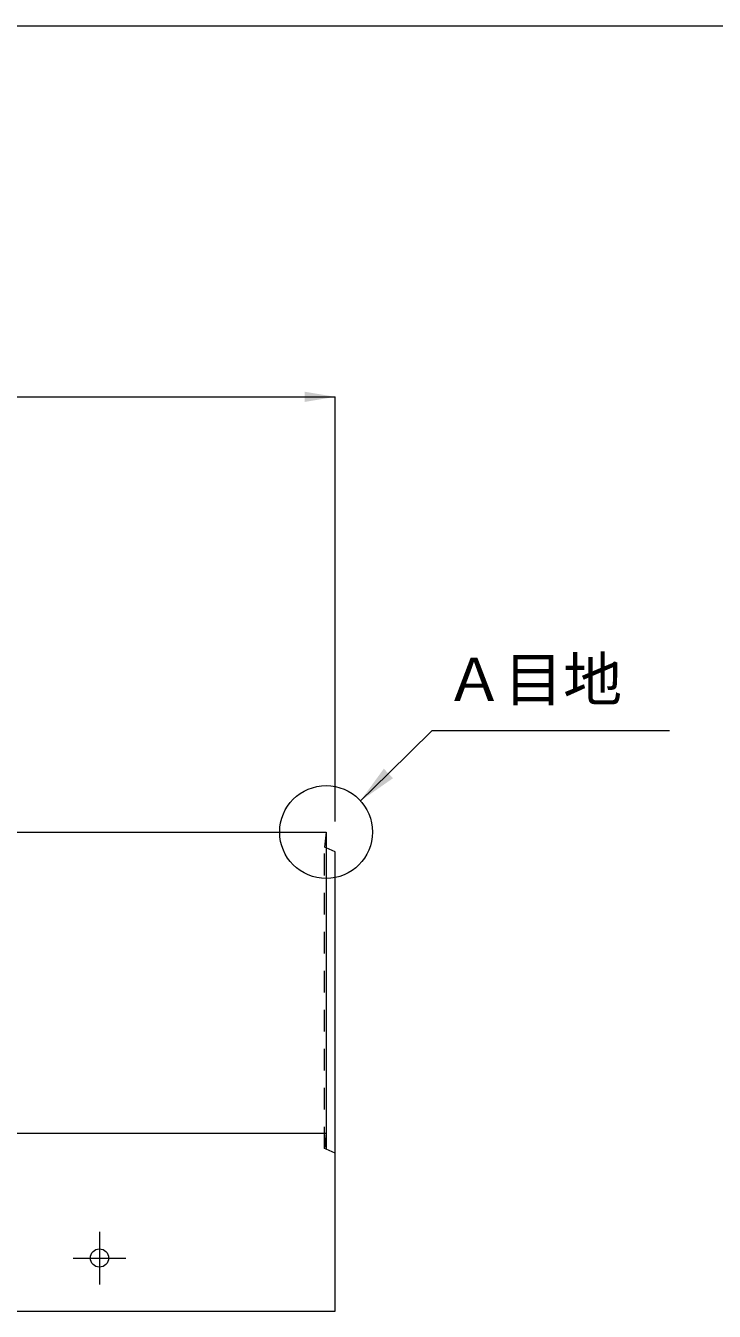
# Model space of a CAD drawing. Units: millimetres at full size; details may follow other scales. Extents: x 5964 to 125098, y -10801 to 28073.
# Drawn here: x 60796 to 61249, y -3638 to -2793 of the extents above; entities that cross this region are included whole.
import ezdxf
from ezdxf.enums import TextEntityAlignment as Align

# ---------------------------------------------------------------- set-up
doc = ezdxf.new("R2010")
doc.units = ezdxf.units.MM
doc.header["$LTSCALE"] = 19
doc.linetypes.add('USER1', pattern=[1.35, 0.75, -0.6])
doc.linetypes.add('USER2', pattern=[28.575, 19.05, -3.175, 3.175, -3.175])
for name, color, linetype, lineweight in [('0_2', 7, 'Continuous', 20), ('インサート', 3, 'USER1', 9), ('図枠', 7, 'Continuous', 5), ('寸法引出', 7, 'Continuous', 9), ('寸法線', 7, 'Continuous', 9), ('本体', 2, 'Continuous', 9)]:
    doc.layers.add(name, color=color, linetype=linetype, lineweight=lineweight)
doc.styles.add('ＭＳ ゴシック', font='')
doc.styles.get('ＭＳ ゴシック').set_extended_font_data('MS Gothic')

# ---------------------------------------------------------------- blocks, each defined once
blk = doc.blocks.new('filled_arrow')
at = {"color": 0, "linetype": 'Continuous', "lineweight": -2}
blk.add_solid([(7.5, 1.25), (0, 0), (7.5, -1.25)], dxfattribs=at)

msp = doc.modelspace()

# ---------------------------------------------------------------- linework, layer by layer
at = {"layer": 'インサート', "linetype": 'USER2'}
for p, q in [((60844.65, -3586.03), (60844.65, -3620.63)), ((60827.35, -3603.33), (60861.95, -3603.33))]:
    msp.add_line(p, q, dxfattribs=at)
at = {"layer": 'インサート', "linetype": 'Continuous', "lineweight": 5}
msp.add_circle((60844.65, -3603.33), 6, dxfattribs=at)
at = {"layer": '図枠', "lineweight": 13}
msp.add_line((58449.19, -2793.34), (62124.19, -2793.34), dxfattribs=at)
at = {"layer": '寸法引出'}
msp.add_circle((60993.65, -3323.33), 30.52, dxfattribs=at)
at = {"layer": '寸法線'}
for p in [(60001.65, -3037.27), (60999.65, -3316.33)]:
    msp.add_line(p, (60999.65, -3037.27), dxfattribs=at)
msp.add_lwpolyline([(61016.02, -3303.06), (61034.57, -3284.84), (61063.28, -3256.64), (61219.47, -3256.64)], dxfattribs=at)
at = {"layer": '本体', "lineweight": 20}
for p, q in [((60007.65, -3323.33), (60993.65, -3323.33)), ((60999.65, -3336.33), (60993.65, -3333.76)), ((60999.65, -3638.33), (60999.65, -3336.33)), ((60007.65, -3521.35), (60993.65, -3521.35)), ((60999.65, -3534.34), (60993.65, -3531.77)), ((60001.65, -3638.33), (60999.65, -3638.33))]:
    msp.add_line(p, q, dxfattribs=at)
at = {"layer": '本体', "color": 4, "linetype": 'USER1', "lineweight": 5}
for p, q in [((60993.65, -3323.33), (60992.65, -3333.33)), ((60992.65, -3531.34), (60992.65, -3333.33)), ((60993.65, -3333.76), (60992.65, -3333.33)), ((60993.65, -3521.34), (60992.65, -3531.34)), ((60993.65, -3531.77), (60992.65, -3531.34))]:
    msp.add_line(p, q, dxfattribs=at)
at = {"layer": '本体', "lineweight": 5}
msp.add_line((60993.65, -3323.33), (60993.65, -3531.77), dxfattribs=at)

# ---------------------------------------------------------------- block references
at = {"layer": '寸法線'}
for p, xscale, yscale, rotation in [((60999.65, -3037.27), 2.67, 2.67, 180), ((61016.02, -3303.06), 3.47, 3.47, 44.5)]:
    msp.add_blockref('filled_arrow', p, dxfattribs=dict(at, xscale=xscale, yscale=yscale, rotation=rotation))

# ---------------------------------------------------------------- texts
at = {"layer": '0_2', "style": 'ＭＳ ゴシック'}
msp.add_text('Ａ目地', height=28.48, dxfattribs=at).set_placement((61071.68, -3245.78), align=Align.BOTTOM_LEFT)

doc.saveas('drawing.dxf')
